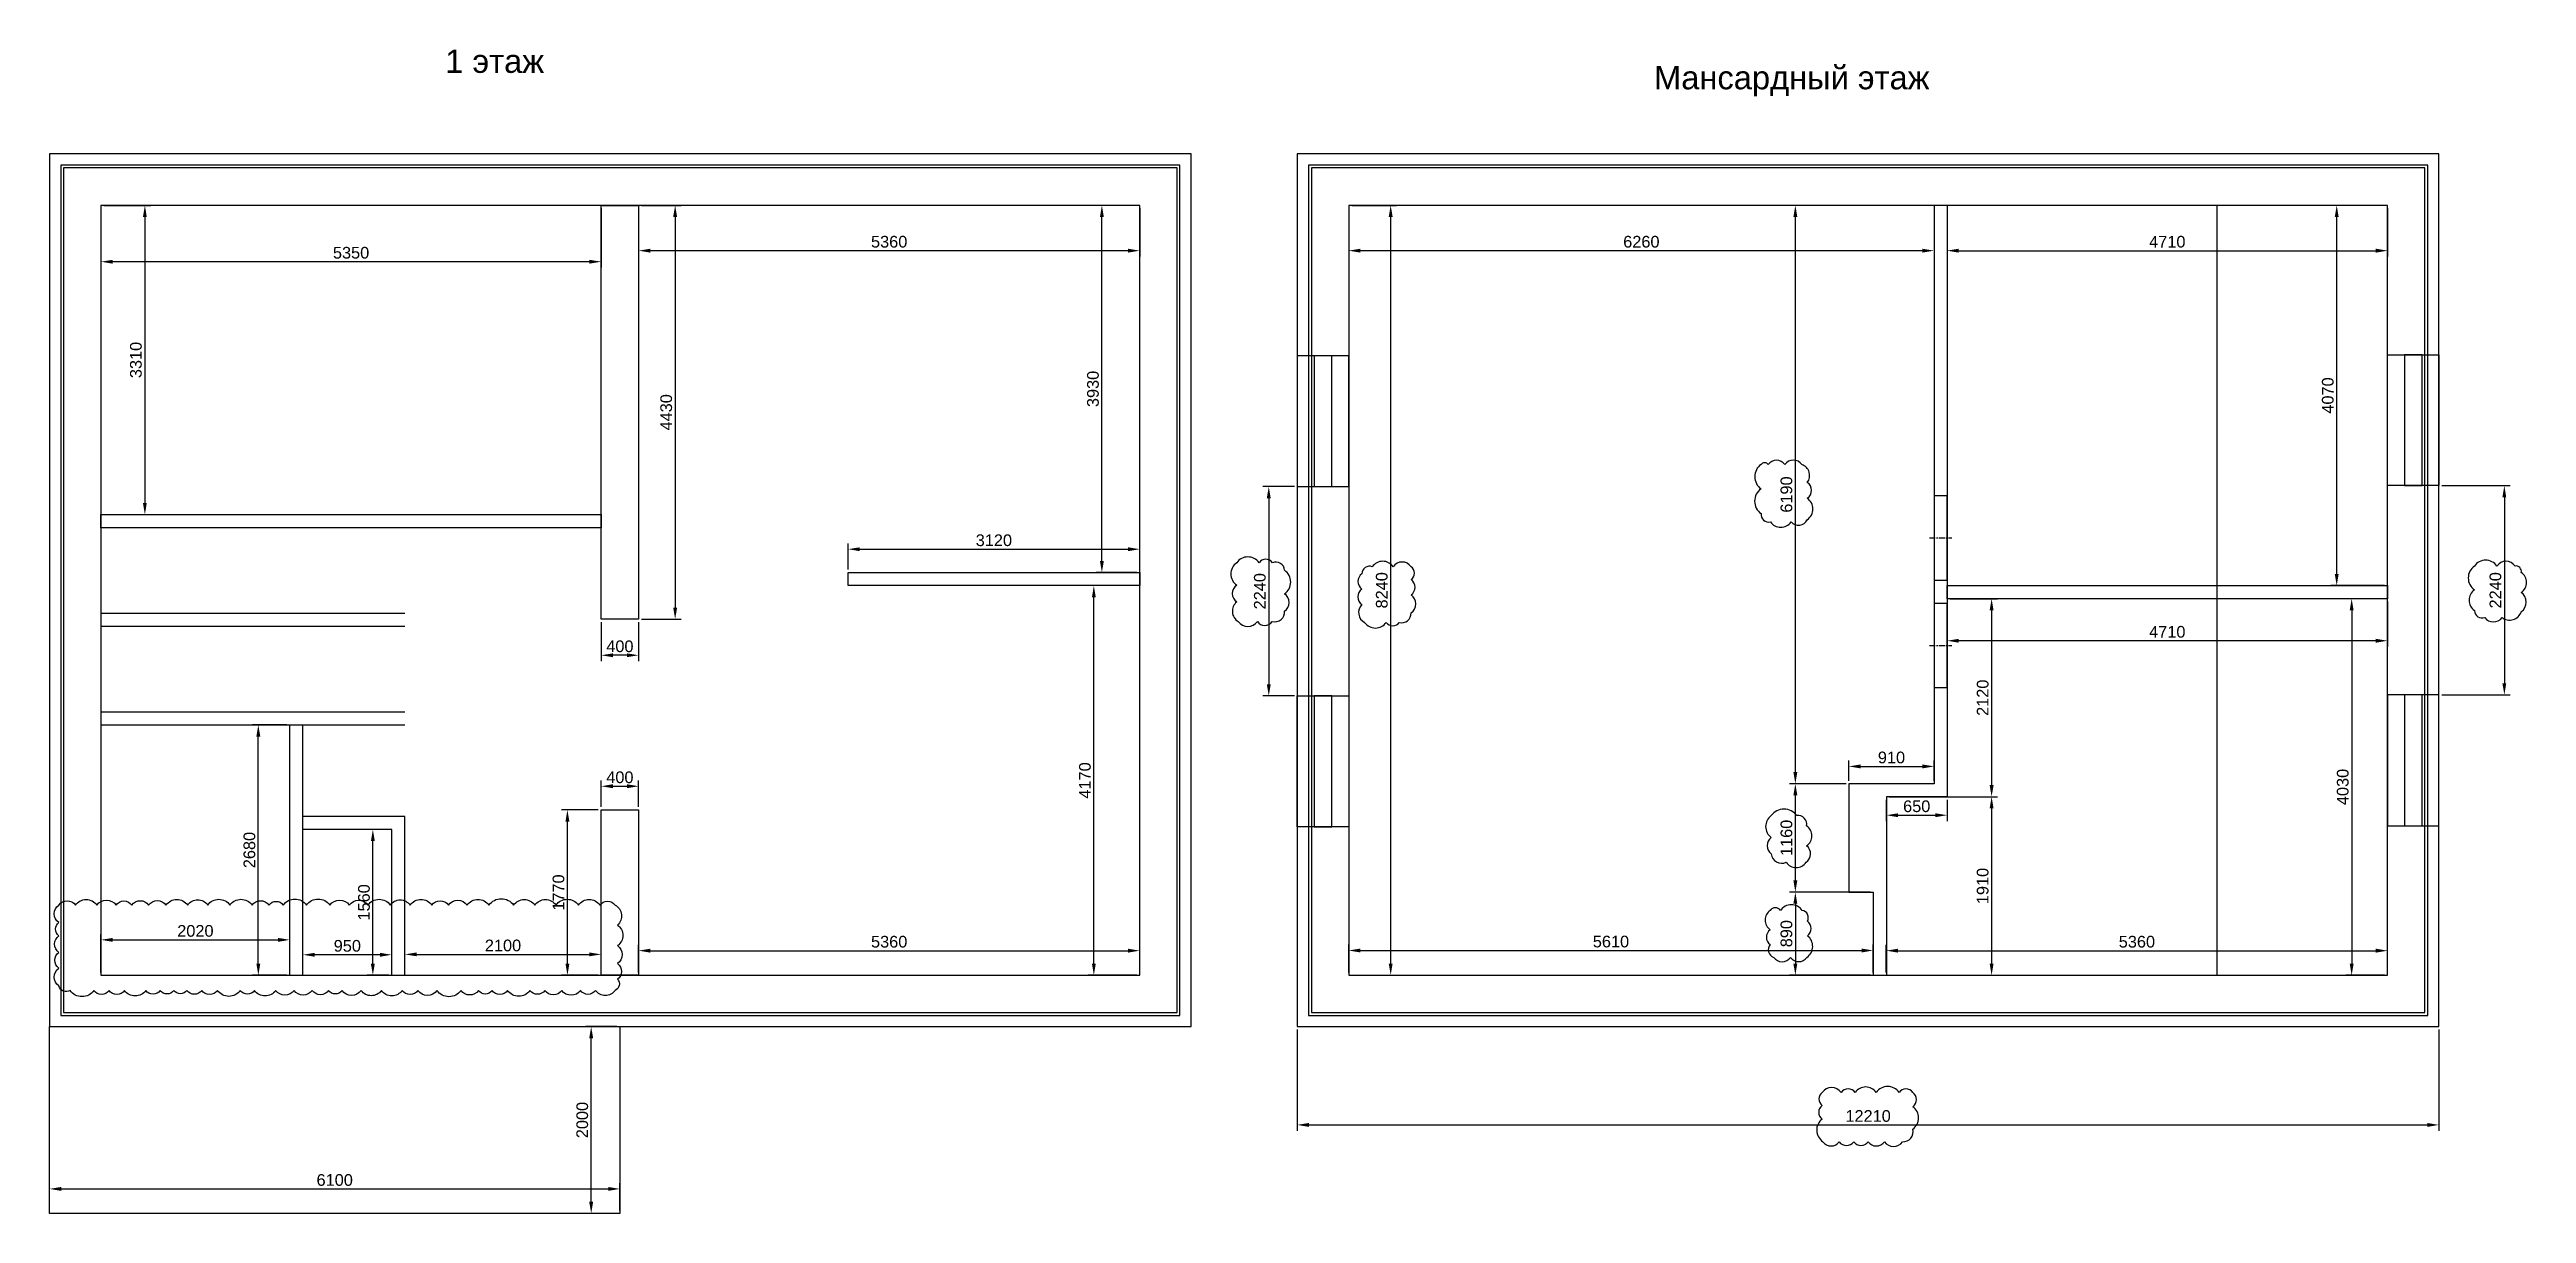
# Model space of a CAD drawing. Header units: millimetres. Extents: x -550 to 25941, y -2550 to 9908.
import ezdxf

# ---------------------------------------------------------------- set-up
doc = ezdxf.new("R2010")
doc.units = ezdxf.units.MM
doc.linetypes.add('CENTER', pattern=[50.8, 31.75, -6.35, 6.35, -6.35])
for name, color, linetype in [('Axes', 4, 'Continuous'), ('Dimensions', 3, 'Continuous'), ('Doors', 6, 'Continuous'), ('Marks', 1, 'Continuous'), ('Windows', 5, 'Continuous')]:
    doc.layers.add(name, color=color, linetype=linetype)
doc.styles.get("Standard").update_dxf_attribs({"font": 'arial.ttf'})
doc.dimstyles.new('ISO-50', dxfattribs={"dimscale": 50, "dimtxt": 2.5, "dimasz": 2.5, "dimexe": 1.25, "dimexo": 0.625, "dimtad": 1, "dimtxsty": 'Standard', "dimcen": 2.5, "dimadec": 0, "dimazin": 0, "dimtfac": 1, "dimtmove": 0, "dimatfit": 3, "dimfxl": 1, "dimarcsym": 0})

# ---------------------------------------------------------------- blocks, each defined once
blk = doc.blocks.new('*D5')
at = {"layer": 'Defpoints', "color": 0, "transparency": 16777216}
for p in [(0, 8240), (5350, 8240), (0, 7637)]:
    blk.add_point(p, dxfattribs=at)
at = {"layer": 'Dimensions', "color": 0, "lineweight": -2, "transparency": 16777216}
for p, q in [((0, 8209), (0, 7574)), ((5350, 8209), (5350, 7574)), ((5225, 7637), (125, 7637))]:
    blk.add_line(p, q, dxfattribs=at)
at = {"layer": 'Dimensions', "color": 0, "transparency": 16777216}
for points in [[(125, 7657), (125, 7616), (0, 7637)], [(5225, 7657), (5225, 7616), (5350, 7637)]]:
    blk.add_solid(points, dxfattribs=at)
at = {"layer": 'Dimensions', "color": 0, "transparency": 16777216, "insert": (2675, 7732), "char_height": 125, "attachment_point": 5}
blk.add_mtext('5350', dxfattribs=at)
blk = doc.blocks.new('*D6')
at = {"layer": 'Defpoints', "color": 0, "transparency": 16777216}
for p in [(0, 8240), (0, 4930), (470, 4930)]:
    blk.add_point(p, dxfattribs=at)
at = {"layer": 'Dimensions', "color": 0, "lineweight": -2, "transparency": 16777216}
for p, q in [((31, 8240), (532, 8240)), ((470, 8115), (470, 5055)), ((31, 4930), (532, 4930))]:
    blk.add_line(p, q, dxfattribs=at)
at = {"layer": 'Dimensions', "color": 0, "transparency": 16777216}
for points in [[(449, 8115), (490, 8115), (470, 8240)], [(449, 5055), (490, 5055), (470, 4930)]]:
    blk.add_solid(points, dxfattribs=at)
at = {"layer": 'Dimensions', "color": 0, "transparency": 16777216, "insert": (374, 6585), "char_height": 125, "attachment_point": 5, "rotation": 90}
blk.add_mtext('3310', dxfattribs=at)
blk = doc.blocks.new('*D7')
at = {"layer": 'Defpoints', "color": 0, "transparency": 16777216}
for p in [(5750, 8240), (5750, 3810), (6141, 3810)]:
    blk.add_point(p, dxfattribs=at)
at = {"layer": 'Dimensions', "color": 0, "lineweight": -2, "transparency": 16777216}
for p, q in [((5781, 8240), (6204, 8240)), ((6141, 8115), (6141, 3935)), ((5781, 3810), (6204, 3810))]:
    blk.add_line(p, q, dxfattribs=at)
at = {"layer": 'Dimensions', "color": 0, "transparency": 16777216}
for points in [[(6120, 8115), (6162, 8115), (6141, 8240)], [(6120, 3935), (6162, 3935), (6141, 3810)]]:
    blk.add_solid(points, dxfattribs=at)
at = {"layer": 'Dimensions', "color": 0, "transparency": 16777216, "insert": (6046, 6025), "char_height": 125, "attachment_point": 5, "rotation": 90}
blk.add_mtext('4430', dxfattribs=at)
blk = doc.blocks.new('*D8')
at = {"layer": 'Defpoints', "color": 0, "transparency": 16777216}
for p in [(5750, 8240), (11110, 8240), (5750, 7755)]:
    blk.add_point(p, dxfattribs=at)
at = {"layer": 'Dimensions', "color": 0, "lineweight": -2, "transparency": 16777216}
for p, q in [((5750, 8209), (5750, 7693)), ((11110, 8209), (11110, 7693)), ((10985, 7755), (5875, 7755))]:
    blk.add_line(p, q, dxfattribs=at)
at = {"layer": 'Dimensions', "color": 0, "transparency": 16777216}
for points in [[(5875, 7776), (5875, 7734), (5750, 7755)], [(10985, 7776), (10985, 7734), (11110, 7755)]]:
    blk.add_solid(points, dxfattribs=at)
at = {"layer": 'Dimensions', "color": 0, "transparency": 16777216, "insert": (8430, 7850), "char_height": 125, "attachment_point": 5}
blk.add_mtext('5360', dxfattribs=at)
blk = doc.blocks.new('*D9')
at = {"layer": 'Defpoints', "color": 0, "transparency": 16777216}
for p in [(10705, 8240), (11110, 8240), (11110, 4310)]:
    blk.add_point(p, dxfattribs=at)
at = {"layer": 'Dimensions', "color": 0, "lineweight": -2, "transparency": 16777216}
for p, q in [((11079, 8240), (10643, 8240)), ((10705, 4435), (10705, 8115)), ((11079, 4310), (10643, 4310))]:
    blk.add_line(p, q, dxfattribs=at)
at = {"layer": 'Dimensions', "color": 0, "transparency": 16777216}
for points in [[(10684, 8115), (10726, 8115), (10705, 8240)], [(10684, 4435), (10726, 4435), (10705, 4310)]]:
    blk.add_solid(points, dxfattribs=at)
at = {"layer": 'Dimensions', "color": 0, "transparency": 16777216, "insert": (10610, 6275), "char_height": 125, "attachment_point": 5, "rotation": 90}
blk.add_mtext('3930', dxfattribs=at)
blk = doc.blocks.new('*D10')
at = {"layer": 'Defpoints', "color": 0, "transparency": 16777216}
for p in [(11110, 4560), (7990, 4310), (11110, 4310)]:
    blk.add_point(p, dxfattribs=at)
at = {"layer": 'Dimensions', "color": 0, "lineweight": -2, "transparency": 16777216}
for p, q in [((7990, 4341), (7990, 4622)), ((8115, 4560), (10985, 4560)), ((11110, 4341), (11110, 4622))]:
    blk.add_line(p, q, dxfattribs=at)
at = {"layer": 'Dimensions', "color": 0, "transparency": 16777216}
for points in [[(8115, 4580), (8115, 4539), (7990, 4560)], [(10985, 4580), (10985, 4539), (11110, 4560)]]:
    blk.add_solid(points, dxfattribs=at)
at = {"layer": 'Dimensions', "color": 0, "transparency": 16777216, "insert": (9550, 4655), "char_height": 125, "attachment_point": 5}
blk.add_mtext('3120', dxfattribs=at)
blk = doc.blocks.new('*D11')
at = {"layer": 'Defpoints', "color": 0, "transparency": 16777216}
for p in [(10619, 4170), (11110, 4170), (11110, 0)]:
    blk.add_point(p, dxfattribs=at)
at = {"layer": 'Dimensions', "color": 0, "lineweight": -2, "transparency": 16777216}
for p, q in [((11079, 4170), (10557, 4170)), ((10619, 125), (10619, 4045)), ((11079, 0), (10557, 0))]:
    blk.add_line(p, q, dxfattribs=at)
at = {"layer": 'Dimensions', "color": 0, "transparency": 16777216}
for points in [[(10599, 4045), (10640, 4045), (10619, 4170)], [(10599, 125), (10640, 125), (10619, 0)]]:
    blk.add_solid(points, dxfattribs=at)
at = {"layer": 'Dimensions', "color": 0, "transparency": 16777216, "insert": (10524, 2085), "char_height": 125, "attachment_point": 5, "rotation": 90}
blk.add_mtext('4170', dxfattribs=at)
blk = doc.blocks.new('*D12')
at = {"layer": 'Defpoints', "color": 0, "transparency": 16777216}
for p in [(11110, 263), (5750, 0), (11110, 0)]:
    blk.add_point(p, dxfattribs=at)
at = {"layer": 'Dimensions', "color": 0, "lineweight": -2, "transparency": 16777216}
for p, q in [((5750, 31), (5750, 325)), ((11110, 31), (11110, 325)), ((5875, 263), (10985, 263))]:
    blk.add_line(p, q, dxfattribs=at)
at = {"layer": 'Dimensions', "color": 0, "transparency": 16777216}
for points in [[(5875, 284), (5875, 242), (5750, 263)], [(10985, 284), (10985, 242), (11110, 263)]]:
    blk.add_solid(points, dxfattribs=at)
at = {"layer": 'Dimensions', "color": 0, "transparency": 16777216, "insert": (8430, 358), "char_height": 125, "attachment_point": 5}
blk.add_mtext('5360', dxfattribs=at)
blk = doc.blocks.new('*D13')
at = {"layer": 'Defpoints', "color": 0, "transparency": 16777216}
for p in [(3250, 0), (5350, 223), (5350, 0)]:
    blk.add_point(p, dxfattribs=at)
at = {"layer": 'Marks', "color": 0, "lineweight": -2, "transparency": 16777216}
for p, q in [((3250, 31), (3250, 286)), ((5350, 31), (5350, 286)), ((3375, 223), (5225, 223))]:
    blk.add_line(p, q, dxfattribs=at)
at = {"layer": 'Marks', "color": 0, "transparency": 16777216}
for points in [[(3375, 244), (3375, 203), (3250, 223)], [(5225, 244), (5225, 203), (5350, 223)]]:
    blk.add_solid(points, dxfattribs=at)
at = {"layer": 'Marks', "color": 0, "transparency": 16777216, "insert": (4300, 318), "char_height": 125, "attachment_point": 5}
blk.add_mtext('2100', dxfattribs=at)
blk = doc.blocks.new('*D14')
at = {"layer": 'Defpoints', "color": 0, "transparency": 16777216}
for p in [(4989, 1770), (5350, 1770), (5350, 0)]:
    blk.add_point(p, dxfattribs=at)
at = {"layer": 'Dimensions', "color": 0, "lineweight": -2, "transparency": 16777216}
for p, q in [((5319, 1770), (4927, 1770)), ((4989, 125), (4989, 1645)), ((5319, 0), (4927, 0))]:
    blk.add_line(p, q, dxfattribs=at)
at = {"layer": 'Dimensions', "color": 0, "transparency": 16777216}
for points in [[(4968, 1645), (5010, 1645), (4989, 1770)], [(4968, 125), (5010, 125), (4989, 0)]]:
    blk.add_solid(points, dxfattribs=at)
at = {"layer": 'Dimensions', "color": 0, "transparency": 16777216, "insert": (4894, 885), "char_height": 125, "attachment_point": 5, "rotation": 90}
blk.add_mtext('1770', dxfattribs=at)
blk = doc.blocks.new('*D15')
at = {"layer": 'Defpoints', "color": 0, "transparency": 16777216}
for p in [(5750, 2023), (5350, 1770), (5750, 1770)]:
    blk.add_point(p, dxfattribs=at)
at = {"layer": 'Dimensions', "color": 0, "lineweight": -2, "transparency": 16777216}
for p, q in [((5350, 1801), (5350, 2086)), ((5475, 2023), (5625, 2023)), ((5750, 1801), (5750, 2086))]:
    blk.add_line(p, q, dxfattribs=at)
at = {"layer": 'Dimensions', "color": 0, "transparency": 16777216}
for points in [[(5475, 2044), (5475, 2002), (5350, 2023)], [(5625, 2044), (5625, 2002), (5750, 2023)]]:
    blk.add_solid(points, dxfattribs=at)
at = {"layer": 'Dimensions', "color": 0, "transparency": 16777216, "insert": (5550, 2118), "char_height": 125, "attachment_point": 5}
blk.add_mtext('400', dxfattribs=at)
blk = doc.blocks.new('*D16')
at = {"layer": 'Defpoints', "color": 0, "transparency": 16777216}
for p in [(5350, 3810), (5750, 3810), (5350, 3425)]:
    blk.add_point(p, dxfattribs=at)
at = {"layer": 'Dimensions', "color": 0, "lineweight": -2, "transparency": 16777216}
for p, q in [((5350, 3779), (5350, 3362)), ((5750, 3779), (5750, 3362)), ((5625, 3425), (5475, 3425))]:
    blk.add_line(p, q, dxfattribs=at)
at = {"layer": 'Dimensions', "color": 0, "transparency": 16777216}
for points in [[(5475, 3445), (5475, 3404), (5350, 3425)], [(5625, 3445), (5625, 3404), (5750, 3425)]]:
    blk.add_solid(points, dxfattribs=at)
at = {"layer": 'Dimensions', "color": 0, "transparency": 16777216, "insert": (5550, 3520), "char_height": 125, "attachment_point": 5}
blk.add_mtext('400', dxfattribs=at)
blk = doc.blocks.new('*D17')
at = {"layer": 'Defpoints', "color": 0, "transparency": 16777216}
for p in [(2160, 219), (2160, 0), (3110, 0)]:
    blk.add_point(p, dxfattribs=at)
at = {"layer": 'Marks', "color": 0, "lineweight": -2, "transparency": 16777216}
for p, q in [((2160, 31), (2160, 281)), ((3110, 31), (3110, 281)), ((2985, 219), (2285, 219))]:
    blk.add_line(p, q, dxfattribs=at)
at = {"layer": 'Marks', "color": 0, "transparency": 16777216}
for points in [[(2285, 240), (2285, 198), (2160, 219)], [(2985, 240), (2985, 198), (3110, 219)]]:
    blk.add_solid(points, dxfattribs=at)
at = {"layer": 'Marks', "color": 0, "transparency": 16777216, "insert": (2635, 314), "char_height": 125, "attachment_point": 5}
blk.add_mtext('950', dxfattribs=at)
blk = doc.blocks.new('*D18')
at = {"layer": 'Defpoints', "color": 0, "transparency": 16777216}
for p in [(2908, 1560), (3110, 1560), (3110, 0)]:
    blk.add_point(p, dxfattribs=at)
at = {"layer": 'Dimensions', "color": 0, "lineweight": -2, "transparency": 16777216}
for p, q in [((3079, 1560), (2846, 1560)), ((2908, 125), (2908, 1435)), ((3079, 0), (2846, 0))]:
    blk.add_line(p, q, dxfattribs=at)
at = {"layer": 'Dimensions', "color": 0, "transparency": 16777216}
for points in [[(2887, 1435), (2929, 1435), (2908, 1560)], [(2887, 125), (2929, 125), (2908, 0)]]:
    blk.add_solid(points, dxfattribs=at)
at = {"layer": 'Dimensions', "color": 0, "transparency": 16777216, "insert": (2813, 780), "char_height": 125, "attachment_point": 5, "rotation": 90}
blk.add_mtext('1560', dxfattribs=at)
blk = doc.blocks.new('*D19')
at = {"layer": 'Defpoints', "color": 0, "transparency": 16777216}
for p in [(1683, 2680), (2020, 2680), (2020, 0)]:
    blk.add_point(p, dxfattribs=at)
at = {"layer": 'Dimensions', "color": 0, "lineweight": -2, "transparency": 16777216}
for p, q in [((1989, 2680), (1621, 2680)), ((1683, 125), (1683, 2555)), ((1989, 0), (1621, 0))]:
    blk.add_line(p, q, dxfattribs=at)
at = {"layer": 'Dimensions', "color": 0, "transparency": 16777216}
for points in [[(1662, 2555), (1704, 2555), (1683, 2680)], [(1662, 125), (1704, 125), (1683, 0)]]:
    blk.add_solid(points, dxfattribs=at)
at = {"layer": 'Dimensions', "color": 0, "transparency": 16777216, "insert": (1588, 1340), "char_height": 125, "attachment_point": 5, "rotation": 90}
blk.add_mtext('2680', dxfattribs=at)
blk = doc.blocks.new('*D20')
at = {"layer": 'Defpoints', "color": 0, "transparency": 16777216}
for p in [(2020, 379), (0, 0), (2020, 0)]:
    blk.add_point(p, dxfattribs=at)
at = {"layer": 'Marks', "color": 0, "lineweight": -2, "transparency": 16777216}
for p, q in [((0, 31), (0, 441)), ((125, 379), (1895, 379)), ((2020, 31), (2020, 441))]:
    blk.add_line(p, q, dxfattribs=at)
at = {"layer": 'Marks', "color": 0, "transparency": 16777216}
for points in [[(125, 399), (125, 358), (0, 379)], [(1895, 399), (1895, 358), (2020, 379)]]:
    blk.add_solid(points, dxfattribs=at)
at = {"layer": 'Marks', "color": 0, "transparency": 16777216, "insert": (1010, 474), "char_height": 125, "attachment_point": 5}
blk.add_mtext('2020', dxfattribs=at)
blk = doc.blocks.new('*D23')
at = {"layer": 'Defpoints', "color": 0, "transparency": 16777216}
for p in [(5243, -550), (5550, -550), (5550, -2550)]:
    blk.add_point(p, dxfattribs=at)
at = {"layer": 'Dimensions', "color": 0, "lineweight": -2, "transparency": 16777216}
for p, q in [((5519, -550), (5181, -550)), ((5243, -2425), (5243, -675)), ((5519, -2550), (5181, -2550))]:
    blk.add_line(p, q, dxfattribs=at)
at = {"layer": 'Dimensions', "color": 0, "transparency": 16777216}
for points in [[(5222, -675), (5264, -675), (5243, -550)], [(5222, -2425), (5264, -2425), (5243, -2550)]]:
    blk.add_solid(points, dxfattribs=at)
at = {"layer": 'Dimensions', "color": 0, "transparency": 16777216, "insert": (5148, -1550), "char_height": 125, "attachment_point": 5, "rotation": 90}
blk.add_mtext('2000', dxfattribs=at)
blk = doc.blocks.new('*D24')
at = {"layer": 'Defpoints', "color": 0, "transparency": 16777216}
for p in [(5550, -2287), (-550, -2550), (5550, -2550)]:
    blk.add_point(p, dxfattribs=at)
at = {"layer": 'Dimensions', "color": 0, "lineweight": -2, "transparency": 16777216}
for p, q in [((-550, -2519), (-550, -2225)), ((-425, -2287), (5425, -2287)), ((5550, -2519), (5550, -2225))]:
    blk.add_line(p, q, dxfattribs=at)
at = {"layer": 'Dimensions', "color": 0, "transparency": 16777216}
for points in [[(-425, -2266), (-425, -2308), (-550, -2287)], [(5425, -2266), (5425, -2308), (5550, -2287)]]:
    blk.add_solid(points, dxfattribs=at)
at = {"layer": 'Dimensions', "color": 0, "transparency": 16777216, "insert": (2500, -2192), "char_height": 125, "attachment_point": 5}
blk.add_mtext('6100', dxfattribs=at)
blk = doc.blocks.new('*D29')
at = {"layer": 'Defpoints', "color": 0, "transparency": 16777216}
for p in [(24455, 263), (19095, 0), (24455, 0)]:
    blk.add_point(p, dxfattribs=at)
at = {"layer": 'Dimensions', "color": 0, "lineweight": -2, "transparency": 16777216}
for p, q in [((19095, 31), (19095, 325)), ((24455, 31), (24455, 325)), ((19220, 263), (24330, 263))]:
    blk.add_line(p, q, dxfattribs=at)
at = {"layer": 'Dimensions', "color": 0, "transparency": 16777216}
for points in [[(19220, 284), (19220, 242), (19095, 263)], [(24330, 284), (24330, 242), (24455, 263)]]:
    blk.add_solid(points, dxfattribs=at)
at = {"layer": 'Dimensions', "color": 0, "transparency": 16777216, "insert": (21775, 358), "char_height": 125, "attachment_point": 5}
blk.add_mtext('5360', dxfattribs=at)
blk = doc.blocks.new('*D32')
at = {"layer": 'Defpoints', "color": 0, "transparency": 16777216}
for p in [(18955, 265), (13345, 0), (18955, 0)]:
    blk.add_point(p, dxfattribs=at)
at = {"layer": 'Dimensions', "color": 0, "lineweight": -2, "transparency": 16777216}
for p, q in [((13345, 31), (13345, 328)), ((13470, 265), (18830, 265)), ((18955, 31), (18955, 328))]:
    blk.add_line(p, q, dxfattribs=at)
at = {"layer": 'Dimensions', "color": 0, "transparency": 16777216}
for points in [[(13470, 286), (13470, 244), (13345, 265)], [(18830, 286), (18830, 244), (18955, 265)]]:
    blk.add_solid(points, dxfattribs=at)
at = {"layer": 'Dimensions', "color": 0, "transparency": 16777216, "insert": (16150, 360), "char_height": 125, "attachment_point": 5}
blk.add_mtext('5610', dxfattribs=at)
blk = doc.blocks.new('*D34')
at = {"layer": 'Defpoints', "color": 0, "transparency": 16777216}
for p in [(18955, 890), (18955, 0), (18122, 0)]:
    blk.add_point(p, dxfattribs=at)
at = {"layer": 'Marks', "color": 0, "lineweight": -2, "transparency": 16777216}
for p, q in [((18924, 890), (18059, 890)), ((18122, 765), (18122, 125)), ((18924, 0), (18059, 0))]:
    blk.add_line(p, q, dxfattribs=at)
at = {"layer": 'Marks', "color": 0, "transparency": 16777216}
for points in [[(18101, 765), (18143, 765), (18122, 890)], [(18101, 125), (18143, 125), (18122, 0)]]:
    blk.add_solid(points, dxfattribs=at)
at = {"layer": 'Marks', "color": 0, "transparency": 16777216, "insert": (18027, 445), "char_height": 125, "attachment_point": 5, "rotation": 90}
blk.add_mtext('890', dxfattribs=at)
blk = doc.blocks.new('*D35')
at = {"layer": 'Defpoints', "color": 0, "transparency": 16777216}
for p in [(18122, 2050), (18695, 2050), (18695, 890)]:
    blk.add_point(p, dxfattribs=at)
at = {"layer": 'Marks', "color": 0, "lineweight": -2, "transparency": 16777216}
for p, q in [((18664, 2050), (18059, 2050)), ((18122, 1015), (18122, 1925)), ((18664, 890), (18059, 890))]:
    blk.add_line(p, q, dxfattribs=at)
at = {"layer": 'Marks', "color": 0, "transparency": 16777216}
for points in [[(18101, 1925), (18143, 1925), (18122, 2050)], [(18101, 1015), (18143, 1015), (18122, 890)]]:
    blk.add_solid(points, dxfattribs=at)
at = {"layer": 'Marks', "color": 0, "transparency": 16777216, "insert": (18027, 1470), "char_height": 125, "attachment_point": 5, "rotation": 90}
blk.add_mtext('1160', dxfattribs=at)
blk = doc.blocks.new('*D36')
at = {"layer": 'Defpoints', "color": 0, "transparency": 16777216}
for p in [(18122, 8240), (19605, 8240), (18695, 2050)]:
    blk.add_point(p, dxfattribs=at)
at = {"layer": 'Marks', "color": 0, "lineweight": -2, "transparency": 16777216}
for p, q in [((19574, 8240), (18059, 8240)), ((18122, 2175), (18122, 8115)), ((18664, 2050), (18059, 2050))]:
    blk.add_line(p, q, dxfattribs=at)
at = {"layer": 'Marks', "color": 0, "transparency": 16777216}
for points in [[(18101, 8115), (18143, 8115), (18122, 8240)], [(18101, 2175), (18143, 2175), (18122, 2050)]]:
    blk.add_solid(points, dxfattribs=at)
at = {"layer": 'Marks', "color": 0, "transparency": 16777216, "insert": (18027, 5145), "char_height": 125, "attachment_point": 5, "rotation": 90}
blk.add_mtext('6190', dxfattribs=at)
blk = doc.blocks.new('*D37')
at = {"layer": 'Defpoints', "color": 0, "transparency": 16777216}
for p in [(13345, 8240), (13794, 8240), (13345, 0)]:
    blk.add_point(p, dxfattribs=at)
at = {"layer": 'Marks', "color": 0, "lineweight": -2, "transparency": 16777216}
for p, q in [((13377, 8240), (13857, 8240)), ((13794, 125), (13794, 8115)), ((13377, 0), (13857, 0))]:
    blk.add_line(p, q, dxfattribs=at)
at = {"layer": 'Marks', "color": 0, "transparency": 16777216}
for points in [[(13773, 8115), (13815, 8115), (13794, 8240)], [(13773, 125), (13815, 125), (13794, 0)]]:
    blk.add_solid(points, dxfattribs=at)
at = {"layer": 'Marks', "color": 0, "transparency": 16777216, "insert": (13699, 4120), "char_height": 125, "attachment_point": 5, "rotation": 90}
blk.add_mtext('8240', dxfattribs=at)
blk = doc.blocks.new('*D38')
at = {"layer": 'Defpoints', "color": 0, "transparency": 16777216}
for p in [(13345, 8240), (19605, 8240), (13345, 7755)]:
    blk.add_point(p, dxfattribs=at)
at = {"layer": 'Dimensions', "color": 0, "lineweight": -2, "transparency": 16777216}
for p, q in [((13345, 8209), (13345, 7693)), ((19605, 8209), (19605, 7693)), ((19480, 7755), (13470, 7755))]:
    blk.add_line(p, q, dxfattribs=at)
at = {"layer": 'Dimensions', "color": 0, "transparency": 16777216}
for points in [[(13470, 7776), (13470, 7734), (13345, 7755)], [(19480, 7776), (19480, 7734), (19605, 7755)]]:
    blk.add_solid(points, dxfattribs=at)
at = {"layer": 'Dimensions', "color": 0, "transparency": 16777216, "insert": (16475, 7850), "char_height": 125, "attachment_point": 5}
blk.add_mtext('6260', dxfattribs=at)
blk = doc.blocks.new('*D39')
at = {"layer": 'Defpoints', "color": 0, "transparency": 16777216}
for p in [(19745, 8240), (24455, 8240), (24455, 7755)]:
    blk.add_point(p, dxfattribs=at)
at = {"layer": 'Dimensions', "color": 0, "lineweight": -2, "transparency": 16777216}
for p, q in [((19745, 8209), (19745, 7693)), ((24455, 8209), (24455, 7693)), ((19870, 7755), (24330, 7755))]:
    blk.add_line(p, q, dxfattribs=at)
at = {"layer": 'Dimensions', "color": 0, "transparency": 16777216}
for points in [[(19870, 7776), (19870, 7734), (19745, 7755)], [(24330, 7776), (24330, 7734), (24455, 7755)]]:
    blk.add_solid(points, dxfattribs=at)
at = {"layer": 'Dimensions', "color": 0, "transparency": 16777216, "insert": (22100, 7850), "char_height": 125, "attachment_point": 5}
blk.add_mtext('4710', dxfattribs=at)
blk = doc.blocks.new('*D40')
at = {"layer": 'Defpoints', "color": 0, "transparency": 16777216}
for p in [(19745, 4030), (24455, 4030), (19745, 3580)]:
    blk.add_point(p, dxfattribs=at)
at = {"layer": 'Dimensions', "color": 0, "lineweight": -2, "transparency": 16777216}
for p, q in [((19745, 3999), (19745, 3517)), ((24455, 3999), (24455, 3517)), ((24330, 3580), (19870, 3580))]:
    blk.add_line(p, q, dxfattribs=at)
at = {"layer": 'Dimensions', "color": 0, "transparency": 16777216}
for points in [[(19870, 3601), (19870, 3559), (19745, 3580)], [(24330, 3601), (24330, 3559), (24455, 3580)]]:
    blk.add_solid(points, dxfattribs=at)
at = {"layer": 'Dimensions', "color": 0, "transparency": 16777216, "insert": (22100, 3675), "char_height": 125, "attachment_point": 5}
blk.add_mtext('4710', dxfattribs=at)
blk = doc.blocks.new('*D41')
at = {"layer": 'Defpoints', "color": 0, "transparency": 16777216}
for p in [(24455, 4030), (24072, 0), (24455, 0)]:
    blk.add_point(p, dxfattribs=at)
at = {"layer": 'Dimensions', "color": 0, "lineweight": -2, "transparency": 16777216}
for p, q in [((24424, 4030), (24009, 4030)), ((24072, 3905), (24072, 125)), ((24424, 0), (24009, 0))]:
    blk.add_line(p, q, dxfattribs=at)
at = {"layer": 'Dimensions', "color": 0, "transparency": 16777216}
for points in [[(24051, 3905), (24093, 3905), (24072, 4030)], [(24051, 125), (24093, 125), (24072, 0)]]:
    blk.add_solid(points, dxfattribs=at)
at = {"layer": 'Dimensions', "color": 0, "transparency": 16777216, "insert": (23977, 2015), "char_height": 125, "attachment_point": 5, "rotation": 90}
blk.add_mtext('4030', dxfattribs=at)
blk = doc.blocks.new('*D42')
at = {"layer": 'Defpoints', "color": 0, "transparency": 16777216}
for p in [(23912, 8240), (24455, 8240), (24455, 4170)]:
    blk.add_point(p, dxfattribs=at)
at = {"layer": 'Dimensions', "color": 0, "lineweight": -2, "transparency": 16777216}
for p, q in [((24424, 8240), (23849, 8240)), ((23912, 4295), (23912, 8115)), ((24424, 4170), (23849, 4170))]:
    blk.add_line(p, q, dxfattribs=at)
at = {"layer": 'Dimensions', "color": 0, "transparency": 16777216}
for points in [[(23891, 8115), (23933, 8115), (23912, 8240)], [(23891, 4295), (23933, 4295), (23912, 4170)]]:
    blk.add_solid(points, dxfattribs=at)
at = {"layer": 'Dimensions', "color": 0, "transparency": 16777216, "insert": (23817, 6205), "char_height": 125, "attachment_point": 5, "rotation": 90}
blk.add_mtext('4070', dxfattribs=at)
blk = doc.blocks.new('*D44')
at = {"layer": 'Defpoints', "color": 0, "transparency": 16777216}
for p in [(19095, 1910), (19745, 1910), (19745, 1713)]:
    blk.add_point(p, dxfattribs=at)
at = {"layer": 'Dimensions', "color": 0, "lineweight": -2, "transparency": 16777216}
for p, q in [((19095, 1879), (19095, 1650)), ((19745, 1879), (19745, 1650)), ((19220, 1713), (19620, 1713))]:
    blk.add_line(p, q, dxfattribs=at)
at = {"layer": 'Dimensions', "color": 0, "transparency": 16777216}
for points in [[(19220, 1733), (19220, 1692), (19095, 1713)], [(19620, 1733), (19620, 1692), (19745, 1713)]]:
    blk.add_solid(points, dxfattribs=at)
at = {"layer": 'Dimensions', "color": 0, "transparency": 16777216, "insert": (19420, 1808), "char_height": 125, "attachment_point": 5}
blk.add_mtext('650', dxfattribs=at)
blk = doc.blocks.new('*D45')
at = {"layer": 'Defpoints', "color": 0, "transparency": 16777216}
for p in [(19745, 4030), (19745, 1910), (20221, 1910)]:
    blk.add_point(p, dxfattribs=at)
at = {"layer": 'Dimensions', "color": 0, "lineweight": -2, "transparency": 16777216}
for p, q in [((19777, 4030), (20284, 4030)), ((20221, 3905), (20221, 2035)), ((19777, 1910), (20284, 1910))]:
    blk.add_line(p, q, dxfattribs=at)
at = {"layer": 'Dimensions', "color": 0, "transparency": 16777216}
for points in [[(20200, 3905), (20242, 3905), (20221, 4030)], [(20200, 2035), (20242, 2035), (20221, 1910)]]:
    blk.add_solid(points, dxfattribs=at)
at = {"layer": 'Dimensions', "color": 0, "transparency": 16777216, "insert": (20126, 2970), "char_height": 125, "attachment_point": 5, "rotation": 90}
blk.add_mtext('2120', dxfattribs=at)
blk = doc.blocks.new('*D46')
at = {"layer": 'Defpoints', "color": 0, "transparency": 16777216}
for p in [(19605, 2235), (18695, 2050), (19605, 2050)]:
    blk.add_point(p, dxfattribs=at)
at = {"layer": 'Dimensions', "color": 0, "lineweight": -2, "transparency": 16777216}
for p, q in [((18695, 2081), (18695, 2297)), ((18820, 2235), (19480, 2235)), ((19605, 2081), (19605, 2297))]:
    blk.add_line(p, q, dxfattribs=at)
at = {"layer": 'Dimensions', "color": 0, "transparency": 16777216}
for points in [[(18820, 2256), (18820, 2214), (18695, 2235)], [(19480, 2256), (19480, 2214), (19605, 2235)]]:
    blk.add_solid(points, dxfattribs=at)
at = {"layer": 'Dimensions', "color": 0, "transparency": 16777216, "insert": (19150, 2330), "char_height": 125, "attachment_point": 5}
blk.add_mtext('910', dxfattribs=at)
blk = doc.blocks.new('*D47')
at = {"layer": 'Defpoints', "color": 0, "transparency": 16777216}
for p in [(19095, 1910), (19095, 0), (20221, 0)]:
    blk.add_point(p, dxfattribs=at)
at = {"layer": 'Dimensions', "color": 0, "lineweight": -2, "transparency": 16777216}
for p, q in [((19127, 1910), (20284, 1910)), ((20221, 1785), (20221, 125)), ((19127, 0), (20284, 0))]:
    blk.add_line(p, q, dxfattribs=at)
at = {"layer": 'Dimensions', "color": 0, "transparency": 16777216}
for points in [[(20200, 1785), (20242, 1785), (20221, 1910)], [(20200, 125), (20242, 125), (20221, 0)]]:
    blk.add_solid(points, dxfattribs=at)
at = {"layer": 'Dimensions', "color": 0, "transparency": 16777216, "insert": (20126, 955), "char_height": 125, "attachment_point": 5, "rotation": 90}
blk.add_mtext('1910', dxfattribs=at)
blk = doc.blocks.new('*D49')
at = {"layer": 'Defpoints', "color": 0, "transparency": 16777216}
for p in [(12795, 5230), (12490, 2990), (12795, 2990)]:
    blk.add_point(p, dxfattribs=at)
at = {"layer": 'Marks', "color": 0, "lineweight": -2, "transparency": 16777216}
for p, q in [((12764, 5230), (12428, 5230)), ((12490, 5105), (12490, 3115)), ((12764, 2990), (12428, 2990))]:
    blk.add_line(p, q, dxfattribs=at)
at = {"layer": 'Marks', "color": 0, "transparency": 16777216}
for points in [[(12469, 5105), (12511, 5105), (12490, 5230)], [(12469, 3115), (12511, 3115), (12490, 2990)]]:
    blk.add_solid(points, dxfattribs=at)
at = {"layer": 'Marks', "color": 0, "transparency": 16777216, "insert": (12395, 4110), "char_height": 125, "attachment_point": 5, "rotation": 90}
blk.add_mtext('2240', dxfattribs=at)
blk = doc.blocks.new('*D50')
at = {"layer": 'Defpoints', "color": 0, "transparency": 16777216}
for p in [(25005, 5240), (25005, 3000), (25705, 3000)]:
    blk.add_point(p, dxfattribs=at)
at = {"layer": 'Marks', "color": 0, "lineweight": -2, "transparency": 16777216}
for p, q in [((25037, 5240), (25767, 5240)), ((25705, 5115), (25705, 3125)), ((25037, 3000), (25767, 3000))]:
    blk.add_line(p, q, dxfattribs=at)
at = {"layer": 'Marks', "color": 0, "transparency": 16777216}
for points in [[(25684, 5115), (25725, 5115), (25705, 5240)], [(25684, 3125), (25725, 3125), (25705, 3000)]]:
    blk.add_solid(points, dxfattribs=at)
at = {"layer": 'Marks', "color": 0, "transparency": 16777216, "insert": (25610, 4120), "char_height": 125, "attachment_point": 5, "rotation": 90}
blk.add_mtext('2240', dxfattribs=at)
blk = doc.blocks.new('*D51')
at = {"layer": 'Defpoints', "color": 0, "transparency": 16777216}
for p in [(12795, -550), (25005, -550), (25005, -1602)]:
    blk.add_point(p, dxfattribs=at)
at = {"layer": 'Marks', "color": 0, "lineweight": -2, "transparency": 16777216}
for p, q in [((12795, -581), (12795, -1665)), ((25005, -581), (25005, -1665)), ((12920, -1602), (24880, -1602))]:
    blk.add_line(p, q, dxfattribs=at)
at = {"layer": 'Marks', "color": 0, "transparency": 16777216}
for points in [[(12920, -1581), (12920, -1623), (12795, -1602)], [(24880, -1581), (24880, -1623), (25005, -1602)]]:
    blk.add_solid(points, dxfattribs=at)
at = {"layer": 'Marks', "color": 0, "transparency": 16777216, "insert": (18900, -1507), "char_height": 125, "attachment_point": 5}
blk.add_mtext('12210', dxfattribs=at)

msp = doc.modelspace()

# ---------------------------------------------------------------- linework, layer by layer
for p, q in [((22631.991, 0), (22631.991, 8240)), ((24455.257, 0), (24455.257, 4170)), ((0, 3875), (3250, 3875)), ((0, 3735), (3250, 3735)), ((0, 2820), (3250, 2820)), ((0, 2680), (3250, 2680)), ((2020, 0), (2020, 2680)), ((2160, 0), (2160, 2680)), ((3250, 1700), (2160, 1700)), ((3250, 0), (3250, 1700)), ((5750, 1770), (5750, 0)), ((3110, 1560), (2160, 1560)), ((3110, 0), (3110, 1560))]:
    msp.add_line(p, q)
for points in [[(-550, -550), (11660, -550), (11660, 8790), (-550, 8790)], [(12795.257, -550), (25005.257, -550), (25005.257, 8790), (12795.257, 8790)], [(-430, -430), (11540, -430), (11540, 8670), (-430, 8670)], [(-400, -400), (11510, -400), (11510, 8640), (-400, 8640)], [(12915.257, -430), (24885.257, -430), (24885.257, 8670), (12915.257, 8670)], [(12945.257, -400), (24855.257, -400), (24855.257, 8640), (12945.257, 8640)], [(0, 0), (11110, 0), (11110, 8240), (0, 8240)], [(5350, 8240), (5750, 8240), (5750, 3810), (5350, 3810)], [(13345.257, 0), (24455.257, 0), (24455.257, 8240), (13345.257, 8240)], [(0, 4930), (5350, 4930), (5350, 4790), (0, 4790)], [(7990, 4310), (11110, 4310), (11110, 4170), (7990, 4170)], [(19745.257, 4170), (24455.257, 4170), (24455.257, 4030), (19745.257, 4030)], [(5350, 1770), (5750, 1770), (5750, 0), (5350, 0)], [(-550, -550), (5550, -550), (5550, -2550), (-550, -2550)]]:
    msp.add_lwpolyline(points, close=True)
for points in [[(19605.257, 8240), (19605.257, 2050), (18695.257, 2050), (18695.257, 890), (18955.257, 890), (18955.257, 0)], [(19745.257, 8240), (19745.257, 1910), (19095.257, 1910), (19095.257, 0)]]:
    msp.add_lwpolyline(points)
at = {"layer": 'Axes', "linetype": 'CENTER', "ltscale": 2}
for p, q in [((19555.257, 4680), (19795.257, 4680)), ((19555.257, 3530), (19795.257, 3530))]:
    msp.add_line(p, q, dxfattribs=at)
at = {"layer": 'Doors'}
for points in [[(19745.257, 5130), (19605.257, 5130), (19605.257, 4230), (19745.257, 4230)], [(19745.257, 3980), (19605.257, 3980), (19605.257, 3080), (19745.257, 3080)]]:
    msp.add_lwpolyline(points, close=True, dxfattribs=at)
at = {"layer": 'Marks'}
for points in [[(17755.251, 5465.915, 0.52056705), (17755.251, 5205.975, 0.52056705), (17755.251, 4940.338, 0.52056705), (17855.378, 4852.032, 0.52056705), (18075.738, 4852.032, 0.52056705), (18249.789, 4874.964, 0.52056705), (18249.789, 5104.732, 0.52056705), (18249.789, 5275.204, 0.52056705), (18190.374, 5465.915, 0.52056705), (18008.02, 5465.915, 0.52056705), (17832.05, 5465.915, 0.52056705)], [(12146.977, 4414.752, 0.52056705), (12146.977, 4174.979, 0.52056705), (12146.977, 3995.196, 0.52056705), (12164.12, 3785.538, 0.52056705), (12368.203, 3785.538, 0.52056705), (12527.042, 3785.538, 0.52056705), (12658.822, 3897.04, 0.52056705), (12658.822, 4081.953, 0.52056705), (12658.822, 4333.873, 0.52056705), (12528.13, 4414.752, 0.52056705), (12386.687, 4414.752, 0.52056705)], [(14011.777, 4372.846, 0.52056705), (13820.19, 4372.846, 0.52056705), (13597.25, 4372.846, 0.52056705), (13486.597, 4296.283, 0.52056705), (13486.597, 4133.456, 0.52056705), (13486.597, 3966.394, 0.52056705), (13515.298, 3776.464, 0.52056705), (13747.275, 3776.464, 0.52056705), (13885.777, 3776.464, 0.52056705), (14011.777, 3877.562, 0.52056705), (14011.777, 4070.809, 0.52056705), (14011.777, 4233.786, 0.52056705)], [(25384.879, 4379.569, 0.52056705), (25384.879, 4125.09, 0.52056705), (25384.879, 3903.383, 0.52056705), (25495.87, 3829.309, 0.52056705), (25680.055, 3829.309, 0.52056705), (25885.644, 3890.012, 0.52056705), (25885.644, 4097.026, 0.52056705), (25885.644, 4311.058, 0.52056705), (25819.654, 4379.569, 0.52056705), (25625.108, 4379.569, 0.52056705)], [(17864.992, 1708.12, 0.52056705), (17864.992, 1474.853, 0.52056705), (17864.992, 1298.782, 0.52056705), (18024.074, 1208.719, 0.52056705), (18236.447, 1208.719, 0.52056705), (18242.253, 1384.189, 0.52056705), (18242.253, 1598.534, 0.52056705), (18136.077, 1708.12, 0.52056705)], [(-450, 751.039, -0.52056705), (-273.522, 751.039, -0.52056705), (-44.372, 751.039, -0.52056705), (161.55, 751.039, -0.52056705), (329.634, 751.039, -0.52056705), (510.015, 751.039, -0.52056705), (695.099, 751.039, -0.52056705), (927.431, 751.039, -0.52056705), (1142.199, 751.039, -0.52056705), (1379.003, 751.039, -0.52056705), (1616.071, 751.039, -0.52056705), (1796.667, 751.039, -0.52056705), (1950.114, 751.039, -0.52056705), (2198.86, 751.039, -0.52056705), (2447.7, 751.039, -0.52056705), (2655.677, 751.039, -0.52056705), (2855.834, 751.039, -0.52056705), (3093.781, 751.039, -0.52056705), (3306.047, 751.039, -0.52056705), (3540.295, 751.039, -0.52056705), (3716.411, 751.039, -0.52056705), (3915.555, 751.039, -0.52056705), (4150.153, 751.039, -0.52056705), (4413.405, 751.039, -0.52056705), (4639.767, 751.039, -0.52056705), (4867.281, 751.039, -0.52056705), (5106.798, 751.039, -0.52056705), (5336.537, 751.039, -0.52056705), (5499.14, 751.039, -0.52056705), (5524.5, 536.324, -0.52056705), (5524.5, 316.823, -0.52056705), (5524.5, 124.548, -0.52056705), (5524.5, -43.243, -0.52056705), (5498.829, -162.893, -0.52056705), (5288.512, -162.893, -0.52056705), (5128.746, -162.893, -0.52056705), (4928.825, -162.893, -0.52056705), (4746.971, -162.893, -0.52056705), (4588.482, -162.893, -0.52056705), (4349.425, -162.893, -0.52056705), (4183.571, -162.893, -0.52056705), (4036.748, -162.893, -0.52056705), (3850.846, -162.893, -0.52056705), (3593.038, -162.893, -0.52056705), (3390.281, -162.893, -0.52056705), (3221.851, -162.893, -0.52056705), (2999.494, -162.893, -0.52056705), (2782.727, -162.893, -0.52056705), (2578.232, -162.893, -0.52056705), (2435.007, -162.893, -0.52056705), (2258.061, -162.893, -0.52056705), (2065.696, -162.893, -0.52056705), (1868.351, -162.893, -0.52056705), (1642.559, -162.893, -0.52056705), (1490.154, -162.893, -0.52056705), (1246.49, -162.893, -0.52056705), (1077.462, -162.893, -0.52056705), (919.222, -162.893, -0.52056705), (779.317, -162.893, -0.52056705), (634.716, -162.893, -0.52056705), (479.401, -162.893, -0.52056705), (252.327, -162.893, -0.52056705), (87.165, -162.893, -0.52056705), (-75.202, -162.893, -0.52056705), (-330.226, -162.893, -0.52056705), (-450, -114.465, -0.52056705), (-450, 75.568, -0.52056705), (-450, 244.836, -0.52056705), (-450, 422.38, -0.52056705), (-450, 563.384, -0.52056705)], [(17852.587, 694.366, 0.52056705), (17852.587, 485.819, 0.52056705), (17852.587, 328.425, 0.52056705), (17890.952, 191.081, 0.52056705), (18069.16, 191.081, 0.52056705), (18244.828, 191.081, 0.52056705), (18250.399, 422.094, 0.52056705), (18250.399, 578.214, 0.52056705), (18195.728, 694.366, 0.52056705), (17962.754, 694.366, 0.52056705)], [(18409.151, -1254.713, 0.52056705), (18409.151, -1393.397, 0.52056705), (18409.151, -1538.653, 0.52056705), (18417.523, -1782.128, 0.52056705), (18591.185, -1782.128, 0.52056705), (18746.447, -1782.128, 0.52056705), (18900.33, -1782.128, 0.52056705), (19074.366, -1782.128, 0.52056705), (19267.707, -1782.128, 0.52056705), (19378.191, -1646.539, 0.52056705), (19378.191, -1407.046, 0.52056705), (19376.728, -1254.713, 0.52056705), (19231.126, -1254.713, 0.52056705), (18987.051, -1254.713, 0.52056705), (18760.892, -1254.713, 0.52056705), (18610.941, -1254.713, 0.52056705)]]:
    msp.add_lwpolyline(points, format="xyb", close=True, dxfattribs=at)
at = {"layer": 'Windows'}
for points in [[(13345.257, 6630), (12795.257, 6630), (12795.257, 5230), (13345.257, 5230)], [(12975.257, 5230), (13165.257, 5230), (13165.257, 6630), (12975.257, 6630)], [(24455.257, 6640), (25005.257, 6640), (25005.257, 5240), (24455.257, 5240)], [(24635.257, 5240), (24825.257, 5240), (24825.257, 6640), (24635.257, 6640)], [(13345.257, 1590), (12795.257, 1590), (12795.257, 2990), (13345.257, 2990)], [(12975.257, 1590), (13165.257, 1590), (13165.257, 2990), (12975.257, 2990)], [(24455.257, 1600), (25005.257, 1600), (25005.257, 3000), (24455.257, 3000)], [(24635.257, 1600), (24825.257, 1600), (24825.257, 3000), (24635.257, 3000)]]:
    msp.add_lwpolyline(points, close=True, dxfattribs=at)

# ---------------------------------------------------------------- texts
for s, p in [('1 этаж', (3682.106, 9658.032)), ('Мансардный этаж', (16610.468, 9482.086))]:
    msp.add_text(s, height=250).set_placement(p)

# ---------------------------------------------------------------- dimensions: what is measured, and where the dimension line sits
at = {"layer": 'Dimensions'}
for base, p1, p2, picture, middle in [((0, 7636.637), (5350, 8240), (0, 8240), '*D5', (2675, 7731.751)), ((5750, 7755.315), (11110, 8240), (5750, 8240), '*D8', (8430, 7850.429)), ((13345.257, 7755.073), (19605.257, 8240), (13345.257, 8240), '*D38', (16475.257, 7850.145)), ((24455.257, 7755.087), (19745.257, 8240), (24455.257, 8240), '*D39', (22100.257, 7850.158)), ((11110, 4559.576), (7990, 4310), (11110, 4310), '*D10', (9550, 4654.69)), ((19745.257, 3579.774), (24455.257, 4030), (19745.257, 4030), '*D40', (22100.257, 3674.845)), ((5350, 3424.603), (5750, 3810), (5350, 3810), '*D16', (5550, 3519.675)), ((19605.257, 2234.927), (18695.257, 2050), (19605.257, 2050), '*D46', (19150.257, 2329.999)), ((5750, 2023.087), (5350, 1770), (5750, 1770), '*D15', (5550, 2118.159)), ((19745.257, 1712.546), (19095.257, 1910), (19745.257, 1910), '*D44', (19420.257, 1807.617)), ((11110, 262.803), (5750, 0), (11110, 0), '*D12', (8430, 357.917)), ((18955.257, 265.007), (13345.257, 0), (18955.257, 0), '*D32', (16150.257, 360.078)), ((24455.257, 262.803), (19095.257, 0), (24455.257, 0), '*D29', (21775.257, 357.917)), ((5550, -2287.269), (-550, -2550), (5550, -2550), '*D24', (2500, -2192.197))]:
    dim = msp.add_linear_dim(base=base, p1=p1, p2=p2, dimstyle='ISO-50', dxfattribs=at)
    dim.commit()
    dim.dimension.update_dxf_attribs({"geometry": picture, "text_midpoint": middle})
dim = msp.add_linear_dim(base=(469.539, 4930), p1=(0, 8240), p2=(0, 4930), angle=90, dimstyle='ISO-50', dxfattribs=at)
dim.commit()
dim.dimension.update_dxf_attribs({"geometry": '*D6', "text_midpoint": (469.539, 6585), "dimtype": 160})
for base, p1, p2, picture, middle in [((6141.001, 3810), (5750, 8240), (5750, 3810), '*D7', (6045.886, 6025)), ((10705.323, 8240), (11110, 4310), (11110, 8240), '*D9', (10610.208, 6275)), ((23911.997, 8240), (24455.257, 4170), (24455.257, 8240), '*D42', (23816.925, 6205)), ((10619.449, 4170), (11110, 0), (11110, 4170), '*D11', (10524.377, 2085)), ((20221.127, 1910), (19745.257, 4030), (19745.257, 1910), '*D45', (20126.055, 2970)), ((24071.751, 0), (24455.257, 4030), (24455.257, 0), '*D41', (23976.637, 2015)), ((1683.157, 2680), (2020, 0), (2020, 2680), '*D19', (1588.086, 1340)), ((20221.127, 0), (19095.257, 1910), (19095.257, 0), '*D47', (20126.055, 955)), ((4989.28, 1770), (5350, 0), (5350, 1770), '*D14', (4894.208, 885)), ((2908.107, 1560), (3110, 0), (3110, 1560), '*D18', (2813.035, 780)), ((5243.277, -550), (5550, -2550), (5550, -550), '*D23', (5148.206, -1550))]:
    dim = msp.add_linear_dim(base=base, p1=p1, p2=p2, angle=90, dimstyle='ISO-50', dxfattribs=at)
    dim.commit()
    dim.dimension.update_dxf_attribs({"geometry": picture, "text_midpoint": middle})
at = {"layer": 'Marks'}
for base, p1, p2, picture, middle in [((13794.007, 8240), (13345.257, 0), (13345.257, 8240), '*D37', (13698.935, 4120)), ((18121.868, 8240), (18695.257, 2050), (19605.257, 8240), '*D36', (18026.797, 5145)), ((12490.058, 2990), (12795.257, 5230), (12795.257, 2990), '*D49', (12394.986, 4110)), ((25704.598, 3000), (25005.257, 5240), (25005.257, 3000), '*D50', (25609.526, 4120)), ((18121.868, 2050), (18695.257, 890), (18695.257, 2050), '*D35', (18026.797, 1470)), ((18121.868, 0), (18955.257, 890), (18955.257, 0), '*D34', (18026.797, 445))]:
    dim = msp.add_linear_dim(base=base, p1=p1, p2=p2, angle=90, dimstyle='ISO-50', dxfattribs=at)
    dim.commit()
    dim.dimension.update_dxf_attribs({"geometry": picture, "text_midpoint": middle})
for base, p1, p2, picture, middle in [((2020, 378.598), (0, 0), (2020, 0), '*D20', (1010, 473.67)), ((2160, 218.804), (3110, 0), (2160, 0), '*D17', (2635, 313.875)), ((5350, 223.366), (3250, 0), (5350, 0), '*D13', (4300, 318.437)), ((25005.257, -1602.012), (12795.257, -550), (25005.257, -550), '*D51', (18900.257, -1506.941))]:
    dim = msp.add_linear_dim(base=base, p1=p1, p2=p2, dimstyle='ISO-50', dxfattribs=at)
    dim.commit()
    dim.dimension.update_dxf_attribs({"geometry": picture, "text_midpoint": middle})

doc.saveas('drawing.dxf')
